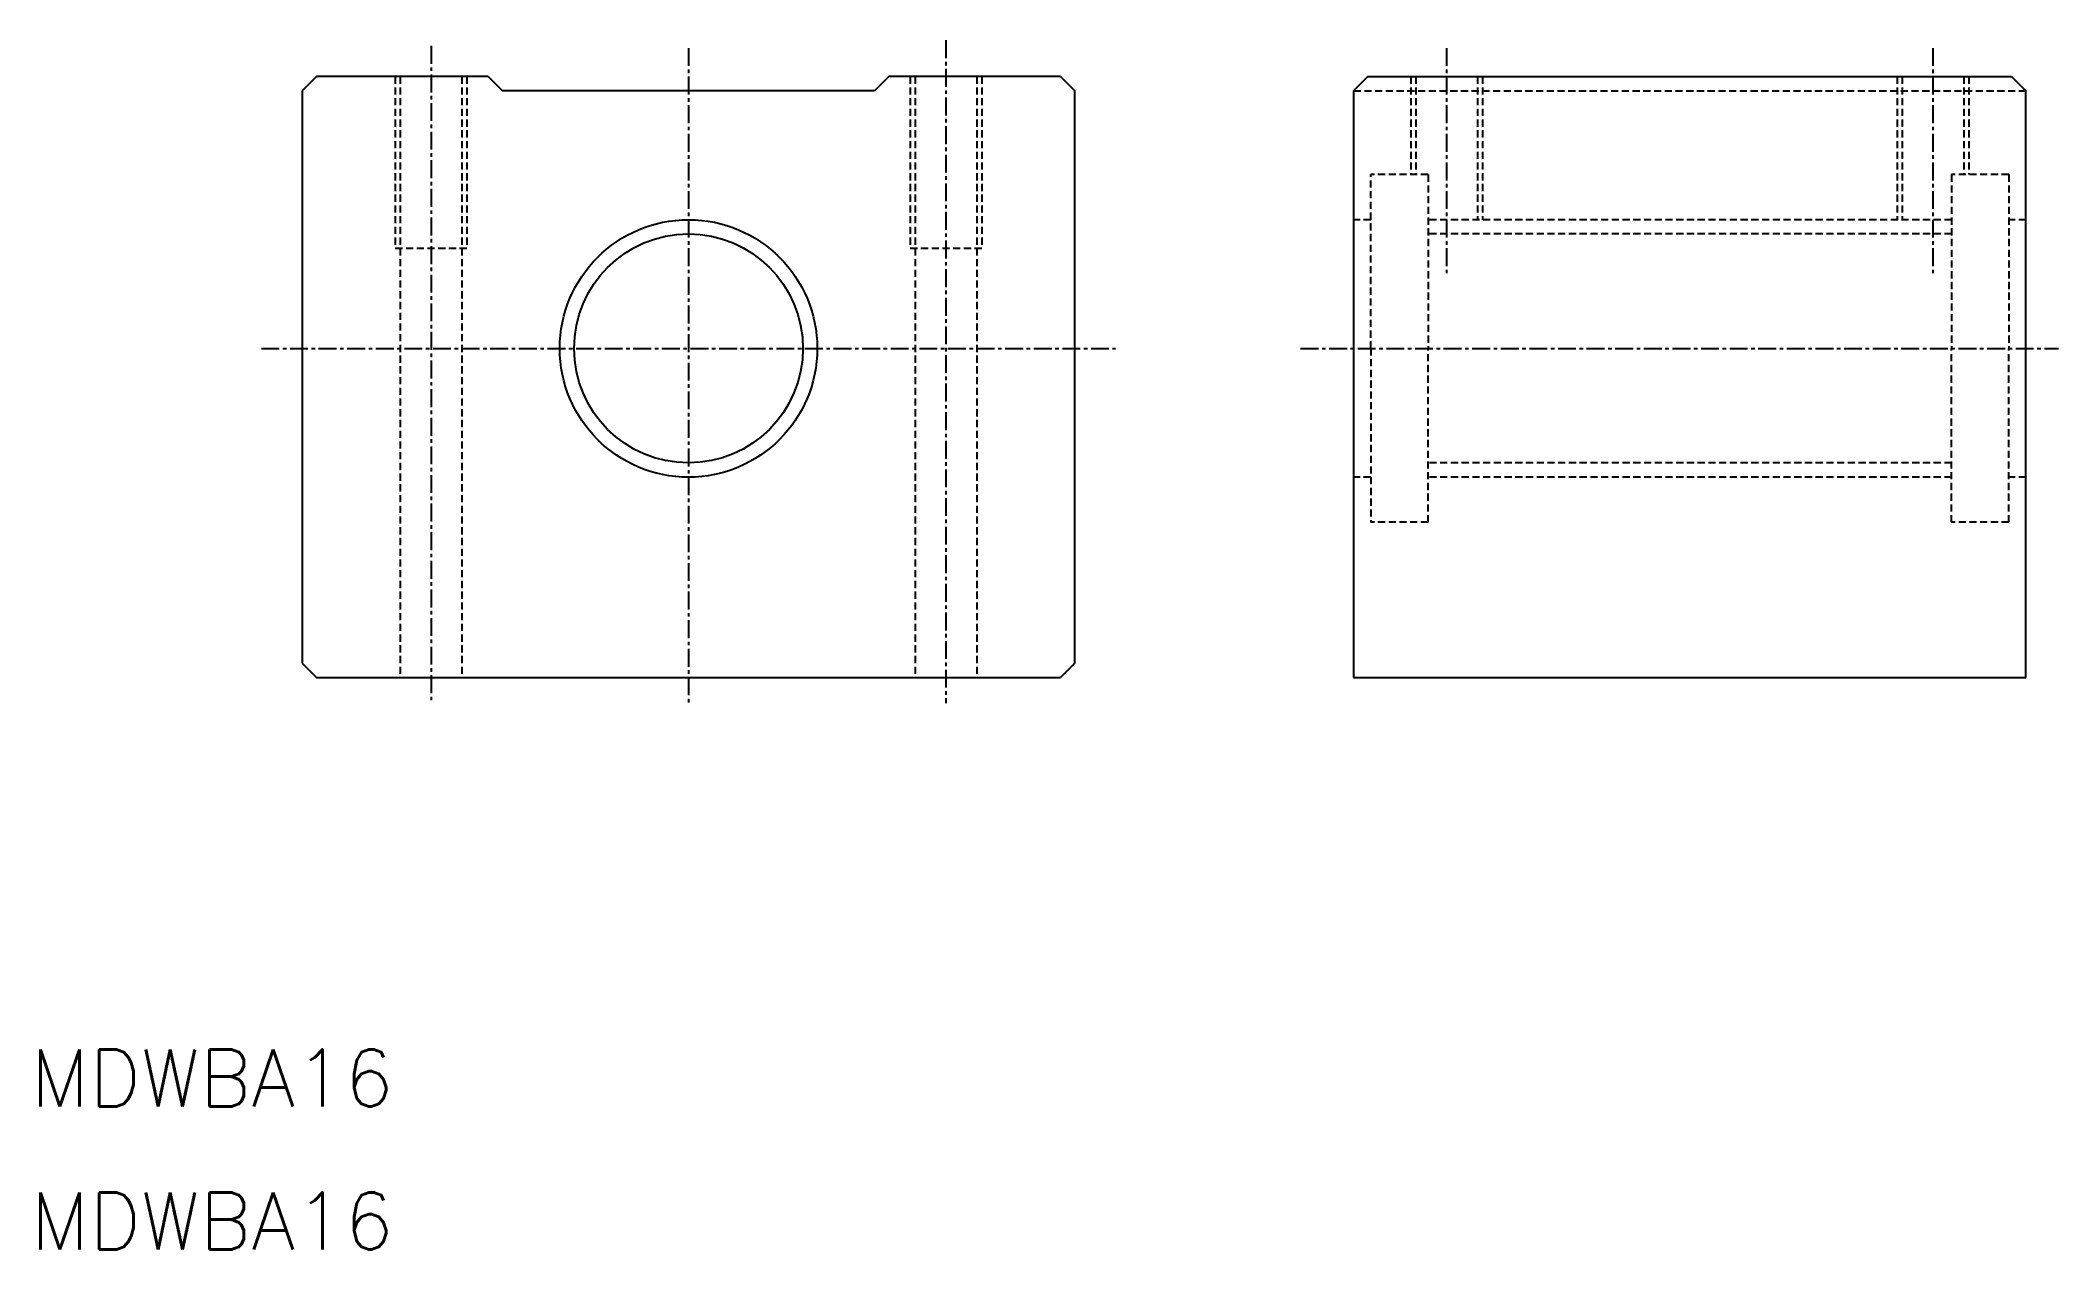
# Model space of a CAD drawing. Extents: x 11 to 152, y 10 to 95.
import ezdxf

# ---------------------------------------------------------------- set-up
doc = ezdxf.new("R2010")
doc.units = 0
doc.linetypes.add('CENTER', pattern=[2, 1.25, -0.25, 0.25, -0.25])
doc.linetypes.add('DASHED', pattern=[0.75, 0.5, -0.25])
doc.layers.get('0').update_dxf_attribs({"linetype": 'CONTINUOUS'})
doc.layers.add('CENTER', color=1, linetype='CENTER')
doc.styles.get("Standard").update_dxf_attribs({"font": 'txt.shx', "bigfont": 'bigfont.shx'})

msp = doc.modelspace()

# ---------------------------------------------------------------- linework, layer by layer
at = {"color": 7, "linetype": 'CONTINUOUS'}
for p, q in [((30, 92), (29, 91)), ((42, 92), (30, 92)), ((42, 92), (43, 91)), ((70, 92), (69, 91)), ((82, 92), (70, 92)), ((82, 92), (83, 91)), ((103.5, 92), (102.5, 91)), ((103.5, 92), (148.5, 92)), ((148.5, 92), (149.5, 91)), ((29, 91), (29, 51)), ((69, 91), (43, 91)), ((83, 51), (83, 91)), ((102.5, 91), (102.5, 50)), ((149.5, 50), (149.5, 91)), ((29, 51), (30, 50)), ((83, 51), (82, 50)), ((30, 50), (82, 50)), ((102.5, 50), (149.5, 50))]:
    msp.add_line(p, q, dxfattribs=at)
at = {"color": 3, "linetype": 'DASHED'}
for p, q in [((35.5, 92), (35.5, 80)), ((35.85, 92), (35.85, 50)), ((40.15, 92), (40.15, 50)), ((40.5, 92), (40.5, 80)), ((71.5, 92), (71.5, 80)), ((71.85, 92), (71.85, 50)), ((76.15, 92), (76.15, 50)), ((76.5, 92), (76.5, 80)), ((106.5, 92), (106.5, 85.15)), ((106.85, 92), (106.85, 85.15)), ((111.15, 92), (111.15, 82)), ((111.5, 92), (111.5, 82)), ((140.5, 92), (140.5, 82)), ((140.85, 92), (140.85, 82)), ((145.15, 92), (145.15, 85.15)), ((145.5, 92), (145.5, 85.15)), ((102.5, 91), (149.5, 91)), ((103.7, 73), (103.7, 85.15)), ((107.7, 85.15), (103.7, 85.15)), ((107.7, 85.15), (107.7, 73)), ((144.3, 85.15), (144.3, 73)), ((148.3, 85.15), (144.3, 85.15)), ((148.3, 85.15), (148.3, 73)), ((103.7, 82), (102.5, 82)), ((144.3, 82), (107.7, 82)), ((149.5, 82), (148.3, 82)), ((144.3, 81), (107.7, 81)), ((35.5, 80), (40.5, 80)), ((71.5, 80), (76.5, 80)), ((103.7, 73), (103.7, 60.85)), ((107.7, 60.85), (107.7, 73)), ((144.3, 60.85), (144.3, 73)), ((148.3, 60.85), (148.3, 73)), ((144.3, 65), (107.7, 65)), ((103.7, 64), (102.5, 64)), ((144.3, 64), (107.7, 64)), ((149.5, 64), (148.3, 64)), ((107.7, 60.85), (103.7, 60.85)), ((148.3, 60.85), (144.3, 60.85))]:
    msp.add_line(p, q, dxfattribs=at)
at = {"color": 7, "linetype": 'CONTINUOUS'}
for radius in [9, 8]:
    msp.add_circle((56, 73), radius, dxfattribs=at)
at = {"layer": 'CENTER', "color": 1, "linetype": 'CENTER'}
for p, q in [((38, 94.15), (38, 48.21)), ((56, 94), (56, 48)), ((74, 94.54), (74, 48.21)), ((109, 94), (109, 78)), ((143, 94), (143, 78)), ((26.14, 73), (85.86, 73)), ((98.79, 73), (151.79, 73))]:
    msp.add_line(p, q, dxfattribs=at)

# ---------------------------------------------------------------- texts
at = {"color": 7, "linetype": 'CONTINUOUS'}
for p in [(10, 20), (10, 10)]:
    msp.add_text('MDWBA16', height=4, dxfattribs=at).set_placement(p)

doc.saveas('drawing.dxf')
